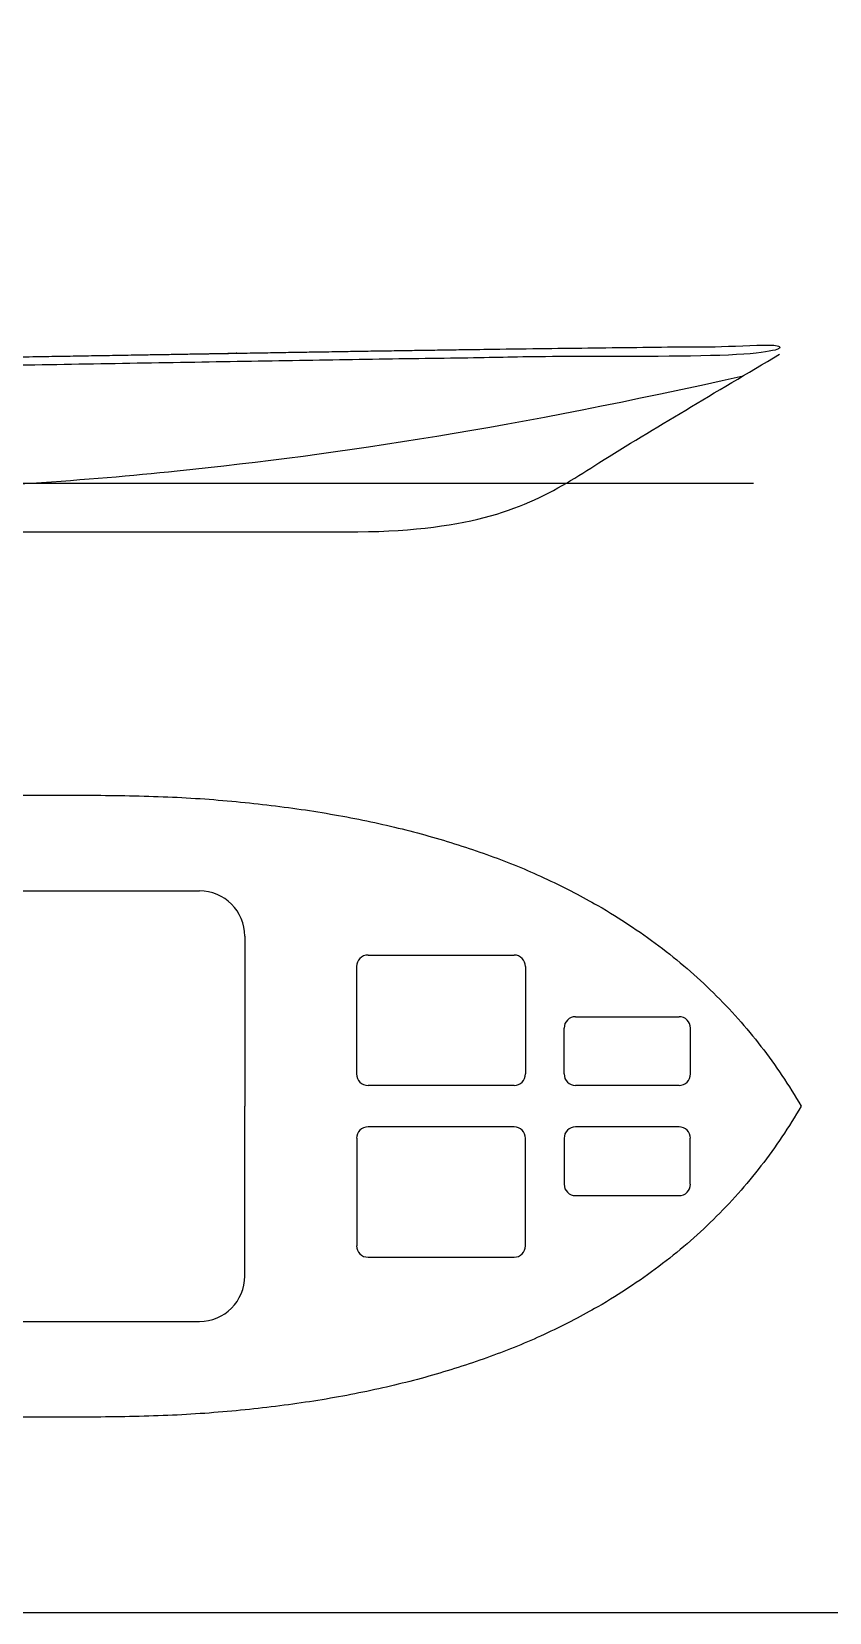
# Model space of a CAD drawing. Header units: millimetres. Extents: x 0 to 107, y 0 to 29.
# Drawn here: x 33.11 to 35.95, y 0.84 to 6.47 of the extents above; entities that cross this region are included whole.
import ezdxf

# ---------------------------------------------------------------- set-up
doc = ezdxf.new("R2010")
doc.units = ezdxf.units.MM
for name, color, linetype, true_color in [('AG-DETAIL', 7, 'Continuous', 0x66ffff), ('AG-DIAGRAM', 7, 'Continuous', 0xfecc66), ('AG-TRANSPORT', 7, 'Continuous', 0x66ccff), ('X-VPRT', 6, 'Continuous', 0xff00ff)]:
    doc.layers.add(name, color=color, linetype=linetype, true_color=true_color)

msp = doc.modelspace()

# ---------------------------------------------------------------- linework, layer by layer
at = {"layer": 'AG-DETAIL'}
for centre, start, end in [((34.3049, 3.1417), 90, 180), ((34.8256, 3.1417), 0, 90), ((35.0438, 2.9221), 90, 180), ((35.4127, 2.9221), 0, 90), ((34.3049, 2.7585), 180, 270), ((34.8256, 2.7585), 270, 360), ((35.0438, 2.7585), 180, 270), ((35.4127, 2.7585), 270, 360), ((34.3049, 2.5294), 90, 180), ((34.8256, 2.5294), 0, 90), ((35.0438, 2.5294), 90, 180), ((35.4127, 2.5294), 0, 90), ((35.0438, 2.3657), 180, 270), ((35.4127, 2.3657), 270, 0), ((34.3049, 2.1462), 180, 270), ((34.8256, 2.1462), 270, 0)]:
    msp.add_arc(centre, 0.0404, start, end, dxfattribs=at)
for points in [[(34.3049, 3.182), (34.5653, 3.182), (34.8256, 3.182)], [(34.2646, 2.7585), (34.2646, 2.9501), (34.2646, 3.1417)], [(34.866, 3.1417), (34.866, 2.9501), (34.866, 2.7585)], [(35.0438, 2.9625), (35.2282, 2.9625), (35.4127, 2.9625)], [(35.0034, 2.7585), (35.0034, 2.8403), (35.0034, 2.9221)], [(35.453, 2.9221), (35.453, 2.8403), (35.453, 2.7585)], [(34.8256, 2.7181), (34.5653, 2.7181), (34.3049, 2.7181)], [(35.4127, 2.7181), (35.2282, 2.7181), (35.0438, 2.7181)], [(34.8256, 2.5697), (34.5653, 2.5697), (34.3049, 2.5697)], [(35.4127, 2.5697), (35.2282, 2.5697), (35.0438, 2.5697)], [(34.2646, 2.5294), (34.2646, 2.3378), (34.2646, 2.1462)], [(34.866, 2.1462), (34.866, 2.3378), (34.866, 2.5294)], [(35.0034, 2.5294), (35.0034, 2.4475), (35.0034, 2.3657)], [(35.453, 2.3657), (35.453, 2.4475), (35.453, 2.5294)], [(35.0438, 2.3253), (35.2282, 2.3253), (35.4127, 2.3253)], [(34.3049, 2.1058), (34.5653, 2.1058), (34.8256, 2.1058)]]:
    msp.add_open_spline(points, degree=2, dxfattribs=at)
at = {"layer": 'AG-DIAGRAM'}
msp.add_line((29.7525, 4.8636), (35.6782, 4.8636), dxfattribs=at)
at = {"layer": 'AG-TRANSPORT'}
msp.add_lwpolyline([(30.4772, 4.8636), (30.519, 4.6895), (34.2301, 4.6895)], dxfattribs=at)
for centre, start, end in [((33.7042, 3.249), 0, 90), ((33.7042, 2.0389), 270, 0)]:
    msp.add_arc(centre, 0.1618, start, end, dxfattribs=at)
msp.add_rational_spline([(30.3671, 5.2562), (31.006, 5.2587), (32.2167, 5.2657), (34.4296, 5.3082), (35.3602, 5.318), (35.8273, 5.3232), (35.8361, 5.3233), (35.8422, 5.3296), (35.8421, 5.3384), (35.842, 5.3472), (35.8357, 5.3533), (35.827, 5.3532), (35.6564, 5.3513), (35.3135, 5.3476), (34.7631, 5.3409), (34.1128, 5.3309), (33.3549, 5.3178), (32.5522, 5.3045), (31.7884, 5.2948), (31.0744, 5.2893), (30.6128, 5.2871), (30.367, 5.2862), (30.3582, 5.2861), (30.352, 5.2799), (30.3521, 5.2711), (30.3521, 5.2623), (30.3583, 5.2561), (30.3671, 5.2562)], [1, 1, 1, 1, 1, 1, 0.804737854124, 0.804737854124, 1, 0.804737854124, 0.804737854124, 1, 1, 1, 1, 1, 1, 1, 1, 1, 1, 1, 0.804737854124, 0.804737854124, 1, 0.804737854124, 0.804737854124, 1], degree=3, knots=[0, 0, 0, 0, 3.929669, 8.166933, 11.568855, 11.568855, 11.568855, 11.76357, 11.76357, 11.76357, 11.958285, 11.958285, 11.958285, 16.183724, 20.455347, 25.596513, 32.297345, 39.236687, 45.488043, 51.224743, 56.92638, 56.92638, 56.92638, 57.121095, 57.121095, 57.121095, 57.315809, 57.315809, 57.315809, 57.315809], dxfattribs=at)
for points, knots in [([(35.0119, 4.8636), (35.0515, 4.8868), (35.2809, 5.0344), (35.541, 5.1849), (35.7704, 5.3226)], [5.677285, 5.677285, 5.677285, 5.677285, 7.059825, 14.11965, 14.11965, 14.11965, 14.11965]), ([(33.1067, 4.8636), (33.2989, 4.8758), (34.0335, 4.9401), (34.8338, 5.0641), (35.6416, 5.2456)], [15.352482, 15.352482, 15.352482, 15.352482, 21.391728, 42.783456, 42.783456, 42.783456, 42.783456])]:
    msp.add_open_spline(points, degree=3, knots=knots, dxfattribs=at)
for points, degree in [([(30.4949, 4.7897), (31.932, 4.8133), (32.618, 4.8324), (33.1067, 4.8636)], 3), ([(34.2301, 4.6895), (34.6537, 4.6895), (34.8495, 4.7683), (35.0119, 4.8636)], 3), ([(30.3874, 3.7518), (31.8533, 3.7518), (33.3182, 3.7518)], 2), ([(33.3182, 3.7518), (35.2016, 3.7518), (35.8482, 2.6439)], 2), ([(31.8685, 3.4108), (32.7864, 3.4108), (33.7042, 3.4108)], 2), ([(33.866, 3.249), (33.866, 2.9464), (33.866, 2.6439)], 2), ([(35.8482, 2.6439), (35.2016, 1.5361), (33.3182, 1.5361)], 2), ([(33.866, 2.0389), (33.866, 2.3414), (33.866, 2.6439)], 2), ([(31.8685, 1.8771), (32.7864, 1.8771), (33.7042, 1.8771)], 2), ([(33.3182, 1.5361), (31.8533, 1.5361), (30.3874, 1.5361)], 2)]:
    msp.add_open_spline(points, degree=degree, dxfattribs=at)
at = {"layer": 'X-VPRT'}
msp.add_lwpolyline([(29.1396, 6.9367), (29.1396, 0.8407), (39.5028, 0.8407), (39.5028, 6.9367)], close=True, dxfattribs=at)

doc.saveas('drawing.dxf')
